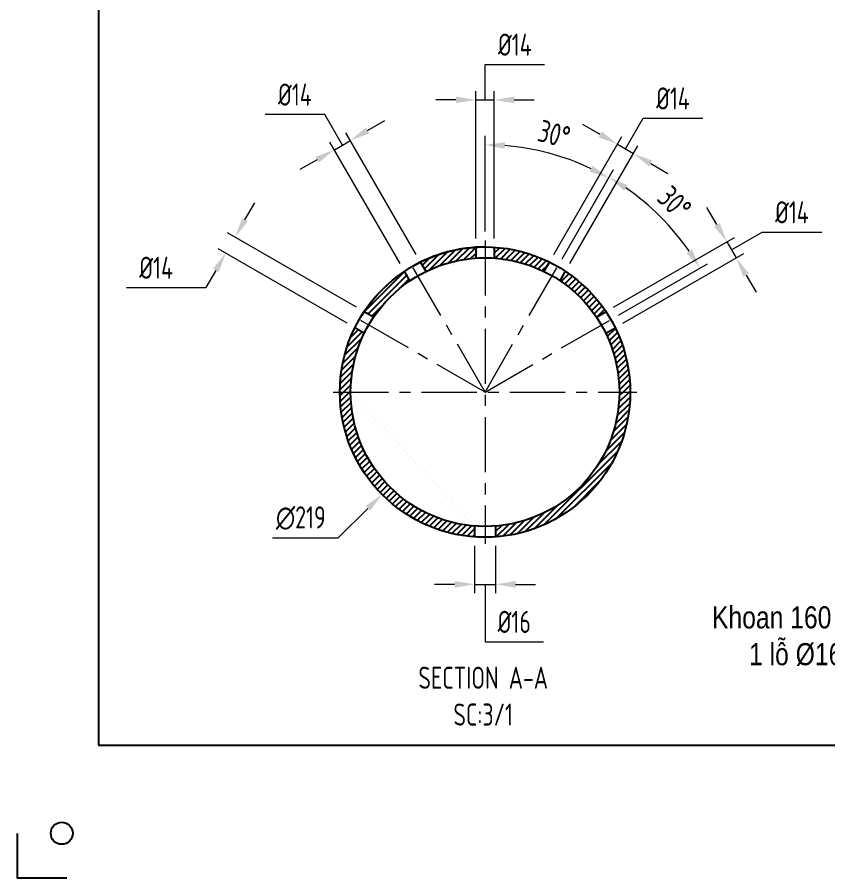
# Model space of a CAD drawing. Header units: millimetres. Extents: x -46397 to 283259, y -8690 to 23983.
# Drawn here: x 155466 to 157301, y -2203 to -255 of the extents above; entities that cross this region are included whole.
import ezdxf

# ---------------------------------------------------------------- set-up
doc = ezdxf.new("R2010")
doc.units = ezdxf.units.MM
doc.linetypes.add('CENTER', pattern=[2, 1.25, -0.25, 0.25, -0.25])
doc.layers.get('Defpoints').update_dxf_attribs({"lineweight": 0})
for name, color, linetype, lineweight in [('AM_8', 1, 'Continuous', 25), ('Dtext', 255, 'Continuous', 20), ('DUONGCHINH', 7, 'Continuous', 25), ('DUONGTAM', 1, 'CENTER', 0), ('PHANTOM 2', 8, 'Continuous', 0)]:
    doc.layers.add(name, color=color, linetype=linetype, lineweight=lineweight)
doc.styles.add('Chu va so', font='arial.ttf')
doc.styles.add('GHI CHÚ 1', font='isocp_IV25.ttf', dxfattribs={"width": 0.8})
doc.styles.add('GHI CHÚ 2', font='arial.ttf', dxfattribs={"width": 0.8, "height": 1})
doc.styles.get("Standard").update_dxf_attribs({"font": 'isocp.shx', "width": 0.8})
doc.styles.add('TCVN', font='arial.ttf')
doc.dimstyles.new('1-30SCALE', dxfattribs={"dimtxt": 75, "dimasz": 75, "dimexe": 37.5, "dimexo": 30, "dimgap": 30, "dimtad": 1, "dimtoh": 1, "dimdec": 0, "dimdsep": 46, "dimtxsty": 'GHI CHÚ 1', "dimcen": 0.09, "dimclrd": 256, "dimclre": 256, "dimclrt": 2, "dimadec": 0, "dimazin": 0, "dimtfac": 1, "dimtdec": 0, "dimtofl": 0, "dimtmove": 0, "dimatfit": 3, "dimfxl": 1, "dimlwd": 0, "dimlwe": 0, "dimarcsym": 0})
doc.dimstyles.new('1-30SCALE$2', dxfattribs={"dimtxt": 75, "dimasz": 75, "dimexe": 37.5, "dimexo": 30, "dimgap": 30, "dimtad": 1, "dimtoh": 1, "dimdec": 0, "dimdsep": 46, "dimtxsty": 'GHI CHÚ 1', "dimcen": 0.09, "dimclrd": 256, "dimclre": 256, "dimclrt": 2, "dimadec": 0, "dimazin": 0, "dimtfac": 1, "dimtdec": 0, "dimtofl": 0, "dimtmove": 0, "dimatfit": 3, "dimfxl": 1, "dimlwd": 0, "dimlwe": 0, "dimarcsym": 0})
pattern_1 = [(45, (12113.893, -77.969), (-6.7351921, 6.7351921), [])]

# ---------------------------------------------------------------- blocks, each defined once
blk = doc.blocks.new('*D629')
at = {"layer": 'Defpoints', "color": 0, "transparency": 16777216}
for p in [(156758.6, -872), (156292, -1335)]:
    blk.add_point(p, dxfattribs=at)
at = {"layer": 'PHANTOM 2', "lineweight": 0, "transparency": 16777216}
for p, q in [((156525.2, -1103.5), (156525.4, -1103.5)), ((156525.3, -1103.6), (156525.3, -1103.4))]:
    blk.add_line(p, q, dxfattribs=at)
at = {"layer": 'PHANTOM 2', "linetype": 'Continuous', "lineweight": 0, "transparency": 16777216}
for p, q in [((156192.6, -1433.6), (156260, -1366.7)), ((156044, -1433.6), (156192.6, -1433.6))]:
    blk.add_line(p, q, dxfattribs=at)
at = {"layer": 'PHANTOM 2', "transparency": 16777216}
blk.add_solid([(156254.7, -1361.3), (156265.3, -1372), (156292, -1335)], dxfattribs=at)
at = {"layer": 'PHANTOM 2', "color": 2, "transparency": 16777216, "insert": (156108.3, -1388.6), "char_height": 50, "attachment_point": 5, "style": 'GHI CHÚ 1'}
blk.add_mtext('∅219', dxfattribs=at)
blk = doc.blocks.new('*D630')
at = {"layer": 'Defpoints', "color": 0, "transparency": 16777216}
for p in [(156716.8, -577.3), (156525.3, -759.8), (156689.6, -818.9), (156525.3, -1103.5), (156525.3, -1447.1)]:
    blk.add_point(p, dxfattribs=at)
at = {"layer": 'PHANTOM 2', "linetype": 'Continuous', "lineweight": 0, "transparency": 16777216}
for p, q in [((156525.3, -739.8), (156525.3, -523.5)), ((156699.6, -801.6), (156815.3, -601.2))]:
    blk.add_line(p, q, dxfattribs=at)
blk.add_arc((156525.3, -1103.5), 560, 64.6056, 85.3944, dxfattribs=at)
at = {"layer": 'PHANTOM 2', "transparency": 16777216}
for points in [[(156569.9, -552.8), (156570.5, -537.8), (156525.3, -543.5)], [(156768.9, -591), (156761.9, -604.3), (156805.3, -618.5)]]:
    blk.add_solid(points, dxfattribs=at)
at = {"layer": 'PHANTOM 2', "color": 2, "transparency": 16777216, "insert": (156681.9, -519.1), "char_height": 50, "attachment_point": 5, "rotation": 345, "style": 'GHI CHÚ 1'}
blk.add_mtext('30°', dxfattribs=at)
blk = doc.blocks.new('*D631')
at = {"layer": 'Defpoints', "color": 0, "transparency": 16777216}
for p in [(156955.5, -742.5), (156689.6, -818.9), (156809.9, -939.2), (156525.3, -1103.5), (156525.3, -1103.5)]:
    blk.add_point(p, dxfattribs=at)
at = {"layer": 'PHANTOM 2', "linetype": 'Continuous', "lineweight": 0, "transparency": 16777216}
for p, q in [((156699.6, -801.6), (156816.1, -599.8)), ((156827.2, -929.2), (157029, -812.7))]:
    blk.add_line(p, q, dxfattribs=at)
blk.add_arc((156525.3, -1103.5), 561.6, 34.5921, 55.4079, dxfattribs=at)
at = {"layer": 'PHANTOM 2', "transparency": 16777216}
for points in [[(156840.1, -647.5), (156848.1, -634.8), (156806.1, -617.1)], [(156993.9, -780.6), (156981.3, -788.7), (157011.6, -822.7)]]:
    blk.add_solid(points, dxfattribs=at)
at = {"layer": 'PHANTOM 2', "color": 2, "transparency": 16777216, "insert": (156954.2, -674.6), "char_height": 50, "attachment_point": 5, "rotation": 315, "style": 'GHI CHÚ 1'}
blk.add_mtext('30°', dxfattribs=at)
blk = doc.blocks.new('*D632')
at = {"layer": 'Defpoints', "color": 0, "transparency": 16777216}
for p in [(155959.4, -752.5), (156251.7, -921.3), (156230.7, -957.7)]:
    blk.add_point(p, dxfattribs=at)
at = {"layer": 'PHANTOM 2', "linetype": 'Continuous', "lineweight": 0, "transparency": 16777216}
for p, q in [((155981.9, -713.6), (156004.4, -674.6)), ((156234.4, -911.3), (155942.1, -742.5)), ((156213.4, -947.7), (155921.1, -778.9)), ((155915.9, -827.9), (155893.4, -866.9)), ((155713.4, -866.9), (155893.4, -866.9))]:
    blk.add_line(p, q, dxfattribs=at)
at = {"layer": 'PHANTOM 2', "transparency": 16777216}
for points in [[(155975.4, -709.8), (155988.4, -717.3), (155959.4, -752.5)], [(155909.4, -824.1), (155922.4, -831.6), (155938.4, -788.9)]]:
    blk.add_solid(points, dxfattribs=at)
at = {"layer": 'PHANTOM 2', "color": 2, "transparency": 16777216, "insert": (155780.9, -821.9), "char_height": 50, "attachment_point": 5, "style": 'GHI CHÚ 1'}
blk.add_mtext('%%C14', dxfattribs=at)
blk = doc.blocks.new('*D633')
at = {"layer": 'Defpoints', "color": 0, "transparency": 16777216}
for p in [(156220.5, -533.7), (156379.5, -809), (156343.1, -830)]:
    blk.add_point(p, dxfattribs=at)
at = {"layer": 'PHANTOM 2', "linetype": 'Continuous', "lineweight": 0, "transparency": 16777216}
for p, q in [((156162.4, -474.9), (156027.4, -474.9)), ((156202.4, -544.2), (156162.4, -474.9)), ((156259.5, -511.2), (156298.5, -488.7)), ((156369.5, -791.6), (156210.5, -516.4)), ((156333.1, -812.6), (156174.2, -537.4)), ((156184.2, -554.7), (156220.5, -533.7)), ((156145.2, -577.2), (156106.2, -599.7))]:
    blk.add_line(p, q, dxfattribs=at)
at = {"layer": 'PHANTOM 2', "transparency": 16777216}
for points in [[(156255.8, -504.7), (156263.3, -517.7), (156220.5, -533.7)], [(156141.5, -570.7), (156149, -583.7), (156184.2, -554.7)]]:
    blk.add_solid(points, dxfattribs=at)
at = {"layer": 'PHANTOM 2', "color": 2, "transparency": 16777216, "insert": (156094.9, -429.9), "char_height": 50, "attachment_point": 5, "style": 'GHI CHÚ 1'}
blk.add_mtext('%%C14', dxfattribs=at)
blk = doc.blocks.new('*D634')
at = {"layer": 'Defpoints', "color": 0, "transparency": 16777216}
for p in [(156546.3, -441.8), (156504.3, -775.5), (156546.3, -775.5)]:
    blk.add_point(p, dxfattribs=at)
at = {"layer": 'PHANTOM 2', "linetype": 'Continuous', "lineweight": 0, "transparency": 16777216}
for p, q in [((156525.3, -441.8), (156525.3, -361.8)), ((156525.3, -361.8), (156660.3, -361.8)), ((156504.3, -755.5), (156504.3, -421.8)), ((156546.3, -755.5), (156546.3, -421.8)), ((156459.3, -441.8), (156414.3, -441.8)), ((156504.3, -441.8), (156546.3, -441.8)), ((156591.3, -441.8), (156636.3, -441.8))]:
    blk.add_line(p, q, dxfattribs=at)
at = {"layer": 'PHANTOM 2', "transparency": 16777216}
for points in [[(156459.3, -434.3), (156459.3, -449.3), (156504.3, -441.8)], [(156591.3, -434.3), (156591.3, -449.3), (156546.3, -441.8)]]:
    blk.add_solid(points, dxfattribs=at)
at = {"layer": 'PHANTOM 2', "color": 2, "transparency": 16777216, "insert": (156592.8, -316.8), "char_height": 50, "attachment_point": 5, "style": 'GHI CHÚ 1'}
blk.add_mtext('%%C14', dxfattribs=at)
blk = doc.blocks.new('*D635')
at = {"layer": 'Defpoints', "color": 0, "transparency": 16777216}
for p in [(156501.3, -1431.3), (156549.3, -1431.3), (156549.3, -1538.6)]:
    blk.add_point(p, dxfattribs=at)
at = {"layer": 'PHANTOM 2', "linetype": 'Continuous', "lineweight": 0, "transparency": 16777216}
for p, q in [((156501.3, -1451.3), (156501.3, -1558.6)), ((156549.3, -1451.3), (156549.3, -1558.6)), ((156456.3, -1538.6), (156411.3, -1538.6)), ((156501.3, -1538.6), (156549.3, -1538.6)), ((156525.3, -1538.6), (156525.3, -1668.6)), ((156594.3, -1538.6), (156639.3, -1538.6)), ((156525.3, -1668.6), (156657.8, -1668.6))]:
    blk.add_line(p, q, dxfattribs=at)
at = {"layer": 'PHANTOM 2', "transparency": 16777216}
for points in [[(156456.3, -1531.1), (156456.3, -1546.1), (156501.3, -1538.6)], [(156594.3, -1531.1), (156594.3, -1546.1), (156549.3, -1538.6)]]:
    blk.add_solid(points, dxfattribs=at)
at = {"layer": 'PHANTOM 2', "color": 2, "transparency": 16777216, "insert": (156591.5, -1623.6), "char_height": 50, "attachment_point": 5, "style": 'GHI CHÚ 1'}
blk.add_mtext('%%C16', dxfattribs=at)
blk = doc.blocks.new('*D636')
at = {"layer": 'Defpoints', "color": 0, "transparency": 16777216}
for p in [(156861.3, -563.4), (156671.1, -809), (156707.4, -830)]:
    blk.add_point(p, dxfattribs=at)
at = {"layer": 'PHANTOM 2', "linetype": 'Continuous', "lineweight": 0, "transparency": 16777216}
for p, q in [((156843.2, -552.9), (156883.2, -483.6)), ((156883.2, -483.6), (157018.2, -483.6)), ((156786, -519.9), (156747, -497.4)), ((156681.1, -791.6), (156835, -525.1)), ((156825, -542.4), (156861.3, -563.4)), ((156717.4, -812.6), (156871.3, -546.1)), ((156900.3, -585.9), (156939.3, -608.4))]:
    blk.add_line(p, q, dxfattribs=at)
at = {"layer": 'PHANTOM 2', "transparency": 16777216}
for points in [[(156789.8, -513.4), (156782.3, -526.4), (156825, -542.4)], [(156904.1, -579.4), (156896.6, -592.4), (156861.3, -563.4)]]:
    blk.add_solid(points, dxfattribs=at)
at = {"layer": 'PHANTOM 2', "color": 2, "transparency": 16777216, "insert": (156950.7, -438.6), "char_height": 50, "attachment_point": 5, "style": 'GHI CHÚ 1'}
blk.add_mtext('%%C14', dxfattribs=at)
blk = doc.blocks.new('*D637')
at = {"layer": 'Defpoints', "color": 0, "transparency": 16777216}
for p in [(157093.7, -799.6), (156798.8, -921.3), (156819.8, -957.7)]:
    blk.add_point(p, dxfattribs=at)
at = {"layer": 'PHANTOM 2', "linetype": 'Continuous', "lineweight": 0, "transparency": 16777216}
for p, q in [((157050.2, -724.2), (157027.7, -685.3)), ((156816.1, -911.3), (157090, -753.2)), ((157083.2, -781.4), (157152.5, -741.4)), ((157152.5, -741.4), (157287.5, -741.4)), ((157072.7, -763.2), (157093.7, -799.6)), ((156837.1, -947.7), (157111, -789.6)), ((157116.2, -838.5), (157138.7, -877.5))]:
    blk.add_line(p, q, dxfattribs=at)
at = {"layer": 'PHANTOM 2', "transparency": 16777216}
for points in [[(157056.7, -720.5), (157043.7, -728), (157072.7, -763.2)], [(157122.7, -834.8), (157109.7, -842.3), (157093.7, -799.6)]]:
    blk.add_solid(points, dxfattribs=at)
at = {"layer": 'PHANTOM 2', "color": 2, "transparency": 16777216, "insert": (157220, -696.4), "char_height": 50, "attachment_point": 5, "style": 'GHI CHÚ 1'}
blk.add_mtext('%%C14', dxfattribs=at)
blk = doc.blocks.new('*U1825')
at = {"lineweight": 25}
for points in [[(0, 0), (9003.9, 0), (9003.9, 5898), (0, 5898)], [(0, 0), (6807.8, 0), (6807.8, 5898), (0, 5898)]]:
    blk.add_lwpolyline(points, close=True, dxfattribs=at)
at = {"lineweight": 25, "elevation": -0.3}
blk.add_lwpolyline([(-202.8, -220.4), (-202.8, -330.5), (-78.8, -330.5)], dxfattribs=at)
at = {"lineweight": 25}
blk.add_circle((-91.8, -219.6, -0.3), 27.3, dxfattribs=at)
at = {"layer": 'Dtext', "ltscale": 0.1}
for tag, p, height, style in [('REV_3', (6865.8, 2215.3), 39.2, 'TCVN'), ('FOR_APPROVAL3', (7258, 2212.5, -0.4), 47.1, 'TCVN'), ('REV_2', (6865.8, 2068.9), 39.2, 'TCVN'), ('FOR_APPROVAL2', (7258, 2066.1, -0.4), 47.1, 'TCVN'), ('REV_1', (6865.8, 1922.5), 39.2, 'TCVN'), ('FOR_APPROVAL1', (7258, 1919.7, -0.3), 47.1, 'TCVN'), ('REV_0', (6865.8, 1776.1), 39.2, 'TCVN'), ('NGUOI_VE', (7675.9, 1774, -0.3), 47.1, 'TCVN'), ('NGUOI_KIEM_2', (8091.7, 1774, -0.4), 47.1, 'TCVN'), ('NGUOI_DUYET', (8594, 1774, -0.4), 47.1, 'TCVN'), ('1.1_A4', (8619.2, 89.3, -0.4), 47.1, 'Chu va so'), ('A4_A4', (8775.8, 89.3, -0.4), 47.1, 'Chu va so'), ('REV.', (8904.8, 89.3, -0.4), 47.1, 'Chu va so')]:
    blk.add_attdef(tag, p, '', height=height, dxfattribs=dict(at, style=style))
for tag, p, height, style, width in [('NGAY_REV03', (6965.2, 2212.5, -0.4), 40.8, 'TCVN', 0.95), ('NGAY_REV02', (6965.2, 2066.1, -0.4), 40.8, 'TCVN', 0.95), ('NGAY_REV01', (6965.2, 1919.7, -0.4), 40.8, 'TCVN', 0.95), ('NGAY_REV0', (6965.2, 1773.3, -0.4), 40.8, 'TCVN', 0.95), ('DWD.NO', (6961.6, 38.2, -0.4), 62.7, 'Chu va so', 0.85)]:
    blk.add_attdef(tag, p, '', height=height, dxfattribs=dict(at, style=style, width=width))
at = {"layer": 'Dtext', "lineweight": 25, "ltscale": 0.1, "style": 'Chu va so'}
for tag, p, height in [('PROJECT_CODE', (7415.1, 737.3), 94.1), ('TITLE1', (7007.5, 562.2, -0.4), 62.7), ('TITLE2', (7007.5, 414.7, -0.4), 62.7), ('TITLE3', (7007.5, 268.3, -0.4), 62.7)]:
    blk.add_attdef(tag, p, '', height=height, dxfattribs=at)

msp = doc.modelspace()

# ---------------------------------------------------------------- hatches: boundary and pattern name
at = {"layer": 'AM_8'}
h = msp.add_hatch(dxfattribs=at)
h.set_pattern_fill('ANSI31', color=256, scale=3, style=0)
edge = h.paths.add_edge_path()
edge.add_arc((156525.27, -1103.49), 328.65, 93.66357, 116.33643)
edge.add_line((156379.47, -808.95), (156391.77, -830.25))
edge.add_arc((156525.27, -1103.49), 304.11, 93.95965, 116.04035, ccw=False)
edge.add_line((156504.27, -800.11), (156504.27, -775.51))
h = msp.add_hatch(dxfattribs=at)
h.set_pattern_fill('ANSI31', color=256, scale=3, style=0)
h.set_pattern_definition(pattern_1)
h.paths.add_polyline_path([(156546.27, -775.51), (156546.27, -800.11, -0.0966444), (156658.78, -830.25), (156671.07, -808.95, 0.099253)])
h.paths.add_polyline_path([(156707.45, -829.95), (156695.15, -851.25, -0.0966444), (156777.51, -933.61), (156798.81, -921.32, 0.099253)])
h.paths.add_polyline_path([(156829.38, -1103.49), (156853.92, -1103.49, 0.1154229), (156819.81, -957.69), (156798.51, -969.99, -0.114114)])
h = msp.add_hatch(dxfattribs=at)
h.set_pattern_fill('ANSI31', color=256, scale=3, style=0)
h.set_pattern_definition(pattern_1)
edge = h.paths.add_edge_path()
edge.add_arc((156525.27, -1103.49), 304.11, 123.95965, 146.04035, ccw=False)
edge.add_line((156355.39, -851.25), (156343.1, -829.95))
edge.add_arc((156525.27, -1103.49), 328.65, 123.66357, 146.33643)
edge.add_line((156251.73, -921.32), (156273.03, -933.61))
h = msp.add_hatch(dxfattribs=at)
h.set_pattern_fill('ANSI31', color=256, scale=3, style=0)
h.set_pattern_definition(pattern_1)
edge = h.paths.add_edge_path()
edge.add_arc((156525.27, -1103.49), 328.65, 153.66357, 180)
edge.add_line((156196.62, -1103.49), (156221.16, -1103.49))
edge.add_arc((156525.27, -1103.49), 304.11, 153.95965, 180, ccw=False)
edge.add_line((156252.03, -969.99), (156230.73, -957.69))
h = msp.add_hatch(dxfattribs=at)
h.set_pattern_fill('ANSI31', color=256, scale=3, style=0)
h.set_pattern_definition(pattern_1)
edge = h.paths.add_edge_path()
edge.add_arc((156525.27, -1103.49), 328.65, 180, 265.81219)
edge.add_line((156501.27, -1431.26), (156501.27, -1406.65))
edge.add_arc((156525.27, -1103.49), 304.11, 180, 265.47358, ccw=False)
edge.add_line((156221.16, -1103.49), (156196.62, -1103.49))
h = msp.add_hatch(dxfattribs=at)
h.set_pattern_fill('ANSI31', color=256, scale=3, style=0)
h.set_pattern_definition(pattern_1)
edge = h.paths.add_edge_path()
edge.add_arc((156525.27, -1103.49), 328.65, 274.18781, 360)
edge.add_line((156853.92, -1103.49), (156829.38, -1103.49))
edge.add_arc((156525.27, -1103.49), 304.11, -85.47358, 0, ccw=False)
edge.add_line((156549.27, -1406.65), (156549.27, -1431.26))

# ---------------------------------------------------------------- linework, layer by layer
msp.add_arc((156525.27, -1103.49), 328.65, 120, 150)
at = {"layer": 'DUONGCHINH'}
for p, q in [((156504.27, -775.51), (156504.27, -800.11)), ((156546.27, -775.51), (156546.27, -800.11)), ((156391.77, -830.25), (156379.47, -808.95)), ((156658.78, -830.25), (156671.07, -808.95)), ((156355.39, -851.25), (156343.1, -829.95)), ((156695.15, -851.25), (156707.45, -829.95)), ((156273.03, -933.61), (156251.73, -921.32)), ((156777.51, -933.61), (156798.81, -921.32)), ((156252.03, -969.99), (156230.73, -957.69)), ((156798.51, -969.99), (156819.81, -957.69)), ((156501.27, -1406.65), (156501.27, -1431.26)), ((156549.27, -1406.65), (156549.27, -1431.26))]:
    msp.add_line(p, q, dxfattribs=at)
for radius in [328.65, 304.11]:
    msp.add_circle((156525.27, -1103.49), radius, dxfattribs=at)
msp.add_arc((156525.27, -1103.49), 328.65, 90, 120, dxfattribs=at)
at = {"layer": 'DUONGTAM', "ltscale": 100}
for p, q in [((156525.27, -759.84), (156525.27, -1447.14)), ((156525.27, -1103.49), (156360.95, -818.87)), ((156525.27, -1103.49), (156689.6, -818.87)), ((156525.27, -1103.49), (156240.65, -939.17)), ((156525.27, -1103.49), (156809.89, -939.17)), ((156181.62, -1103.49), (156868.92, -1103.49))]:
    msp.add_line(p, q, dxfattribs=at)

# ---------------------------------------------------------------- texts
at = {"color": 3, "insert": (156288.37, -1725.04, -3), "char_height": 50, "attachment_point": 1}
msp.add_mtext_dynamic_manual_height_columns('\\A1;\\pxqc;SECTION A-A\\PSC:3/1', width=465.6456, gutter_width=37.5, heights=[0], dxfattribs=at)

# ---------------------------------------------------------------- dimensions: what is measured, and where the dimension line sits
at = {"layer": 'PHANTOM 2'}
for base, p1, p2, picture, middle in [((156546.27, -441.77), (156504.27, -775.51), (156546.27, -775.51), '*D634', (156545.27, -316.77)), ((156549.27, -1538.55), (156501.27, -1431.26), (156549.27, -1431.26), '*D635', (156545.27, -1623.55))]:
    dim = msp.add_linear_dim(base=base, p1=p1, p2=p2, dimstyle='1-30SCALE', override={"dimtxt": 50, "dimasz": 45, "dimexe": 20, "dimexo": 20, "dimgap": 20, "dimlfac": 0.333333, "dimpost": '%%C<>', "dimtmove": 1}, dxfattribs=at)
    dim.commit()
    dim.dimension.update_dxf_attribs({"geometry": picture, "text_midpoint": middle})
for base, p1, p2, angle, picture, middle in [((156220.55, -533.7), (156343.1, -829.95), (156379.47, -808.95), 210, '*D633', (156142.36, -429.91)), ((156861.35, -563.39), (156671.07, -808.95), (156707.45, -829.95), 150, '*D636', (156903.16, -438.61)), ((157093.67, -799.57), (156798.81, -921.32), (156819.81, -957.69), 120, '*D637', (157172.45, -696.39))]:
    dim = msp.add_linear_dim(base=base, p1=p1, p2=p2, angle=angle, dimstyle='1-30SCALE', override={"dimtxt": 50, "dimasz": 45, "dimexe": 20, "dimexo": 20, "dimgap": 20, "dimlfac": 0.333333, "dimpost": '%%C<>', "dimtmove": 1}, dxfattribs=at)
    dim.commit()
    dim.dimension.update_dxf_attribs({"geometry": picture, "text_midpoint": middle})
for base, line1, line2, picture, middle in [((156716.79, -577.29), ((156525.27, -1103.49), (156689.6, -818.87)), ((156525.27, -759.84), (156525.27, -1447.14)), '*D630', (156681.85, -519.13)), ((156955.49, -742.49), ((156525.27, -1103.49), (156809.89, -939.17)), ((156525.27, -1103.49), (156689.6, -818.87)), '*D631', (156954.21, -674.55))]:
    dim = msp.add_angular_dim_2l(base=base, line1=line1, line2=line2, dimstyle='1-30SCALE$2', override={"dimtxt": 50, "dimasz": 45, "dimexe": 20, "dimexo": 20, "dimgap": 20, "dimlfac": 0.333333, "dimtmove": 1}, dxfattribs=at)
    dim.commit()
    dim.dimension.update_dxf_attribs({"geometry": picture, "text_midpoint": middle})
dim = msp.add_linear_dim(base=(155959.41, -752.54), p1=(156230.73, -957.69), p2=(156251.73, -921.32), angle=240, dimstyle='1-30SCALE', override={"dimtxt": 50, "dimasz": 45, "dimexe": 20, "dimexo": 20, "dimgap": 20, "dimlfac": 0.333333, "dimpost": '%%C<>', "dimtmove": 1}, dxfattribs=at)
dim.commit()
dim.dimension.update_dxf_attribs({"geometry": '*D632', "text_midpoint": (155904.76, -835.19), "dimtype": 160})
dim = msp.add_diameter_dim_2p(p1=(156758.57, -872.01), p2=(156291.97, -1334.97), dimstyle='1-30SCALE', override={"dimtxt": 50, "dimasz": 45, "dimexe": 20, "dimexo": 20, "dimgap": 20, "dimlfac": 0.333333, "dimtmove": 1}, dxfattribs=at)
dim.commit()
dim.dimension.update_dxf_attribs({"geometry": '*D629', "text_midpoint": (156108.3, -1388.58)})

# ---------------------------------------------------------------- next in the draw order: block references
at = {"xscale": 0.9084576280678549, "yscale": 0.9084576280678549, "zscale": 0.9084576280678549}
msp.add_blockref('*U1825', (155650.54, -1902.62), dxfattribs=at)

# ---------------------------------------------------------------- next in the draw order: texts
at = {"color": 3, "insert": (157030.68, -1588.32, -3), "char_height": 50, "attachment_point": 1, "style": 'GHI CHÚ 2'}
msp.add_mtext_dynamic_manual_height_columns('\\A1;\\pxqc;Khoan 160 lỗ %%C14mm, 1 lỗ %%C16 xả cặn', width=575.8087, gutter_width=37.5, heights=[0], dxfattribs=at)

doc.saveas('drawing.dxf')
